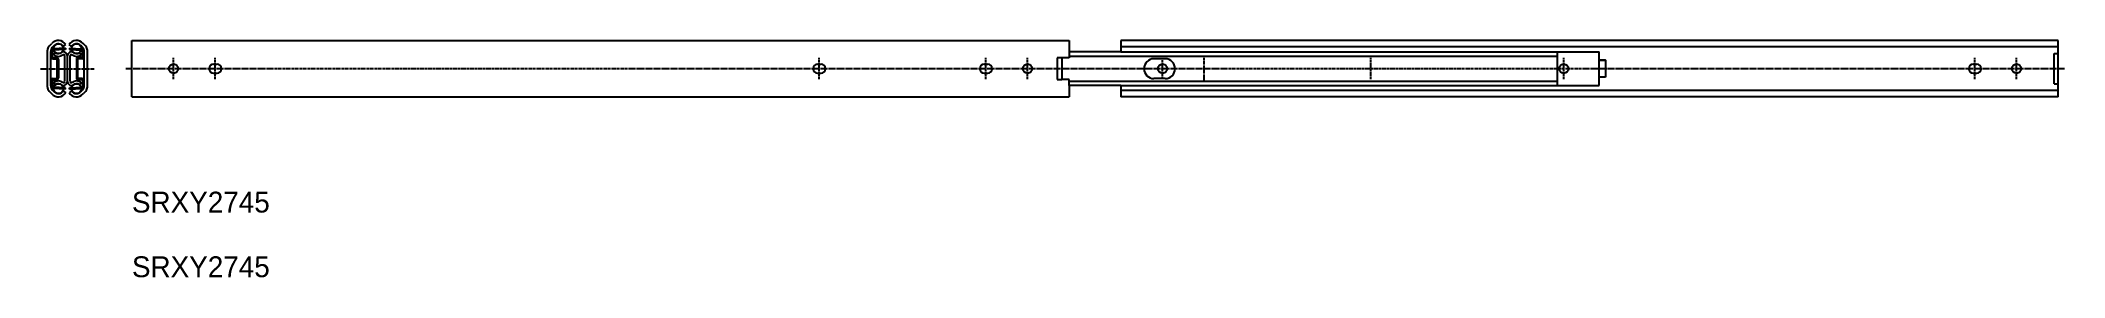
# Model space of a CAD drawing. Extents: x -34 to 938, y 10 to 124.
import ezdxf

# ---------------------------------------------------------------- set-up
doc = ezdxf.new("R2010")
doc.units = 0
doc.linetypes.add('CENTER', pattern=[2, 1.25, -0.25, 0.25, -0.25])
doc.layers.get('0').update_dxf_attribs({"linetype": 'CONTINUOUS'})
doc.layers.add('CENTER', color=1, linetype='CENTER')

msp = doc.modelspace()

# ---------------------------------------------------------------- linework, layer by layer
at = {"color": 7, "linetype": 'CONTINUOUS'}
for p, q in [((-30.51, 101.15), (-30.51, 118.85)), ((-29.76, 120.75), (-28.49, 122.12)), ((-28.98, 101.75), (-28.98, 118.25)), ((-28.78, 115.65), (-28.78, 118.56)), ((-28.24, 120.15), (-27.38, 121.08)), ((-28.18, 115.65), (-28.18, 118.56)), ((-21.88, 119.78), (-27.93, 119.46)), ((-21.88, 119.18), (-27.9, 118.86)), ((-27.72, 116.79), (-26.74, 117.64)), ((-22.95, 120.65), (-21.71, 121.54)), ((-21.88, 119.78), (-21.88, 119.18)), ((-18.97, 120.65), (-20.21, 121.54)), ((-20.03, 119.78), (-13.98, 119.46)), ((-20.03, 119.78), (-20.03, 119.18)), ((-20.03, 119.18), (-14.01, 118.86)), ((-14.19, 116.79), (-15.17, 117.64)), ((-13.67, 120.15), (-14.53, 121.08)), ((-13.73, 115.65), (-13.73, 118.56)), ((-12.15, 120.75), (-13.42, 122.12)), ((-13.13, 115.65), (-13.13, 118.56)), ((-12.93, 101.75), (-12.93, 118.25)), ((-11.41, 101.15), (-11.41, 118.85)), ((10, 123.5), (460, 123.5)), ((10, 96.5), (10, 123.5)), ((460, 123.5), (460, 118)), ((484.8, 118), (460, 118)), ((460, 118), (460, 115.25)), ((934.8, 123.5), (484.8, 123.5)), ((484.8, 123.5), (484.8, 118)), ((934.8, 120.5), (484.8, 120.5)), ((484.8, 118), (714.4, 118)), ((694.4, 102), (694.4, 118)), ((714.4, 102), (714.4, 118)), ((932.8, 117.3), (934.8, 117.3)), ((932.8, 102.7), (932.8, 117.3)), ((934.8, 96.5), (934.8, 123.5)), ((-27.88, 115.35), (-26.18, 115.35)), ((-27.88, 114.75), (-26.18, 114.75)), ((-25.88, 105.55), (-25.88, 114.45)), ((-25.28, 114.45), (-25.28, 105.55)), ((-22.28, 103.93), (-22.28, 116.08)), ((-21.01, 103.91), (-21.01, 116.09)), ((-21.01, 103.91), (-21.01, 116.09)), ((-19.64, 103.93), (-19.64, 116.08)), ((-16.63, 114.45), (-16.63, 105.55)), ((-16.03, 105.55), (-16.03, 114.45)), ((-14.03, 115.35), (-15.73, 115.35)), ((-14.03, 114.75), (-15.73, 114.75)), ((49.1, 112.1), (50.9, 112.1)), ((49.1, 107.9), (50.9, 107.9)), ((339.1, 112.1), (340.9, 112.1)), ((339.1, 107.9), (340.9, 107.9)), ((419.1, 112.1), (420.9, 112.1)), ((419.1, 107.9), (420.9, 107.9)), ((454.2, 115.25), (454.2, 104.75)), ((456.37, 115.25), (454.2, 115.25)), ((456.37, 115.25), (456.37, 104.75)), ((460, 115.25), (456.37, 115.25)), ((460, 116), (694.4, 116)), ((506.05, 114.75), (500.65, 114.75)), ((717.4, 114), (714.4, 114)), ((717.4, 114), (717.4, 106)), ((893.9, 112.1), (895.7, 112.1)), ((893.9, 107.9), (895.7, 107.9)), ((-29.76, 99.25), (-28.49, 97.88)), ((-28.78, 104.35), (-28.78, 101.44)), ((-28.24, 99.85), (-27.38, 98.92)), ((-28.18, 104.35), (-28.18, 101.44)), ((-21.88, 100.22), (-27.93, 100.54)), ((-21.88, 100.82), (-27.9, 101.14)), ((-27.88, 105.25), (-26.18, 105.25)), ((-27.88, 104.65), (-26.18, 104.65)), ((-27.72, 103.21), (-26.74, 102.36)), ((-22.95, 99.35), (-21.71, 98.46)), ((-21.88, 100.22), (-21.88, 100.82)), ((-18.97, 99.35), (-20.21, 98.46)), ((-20.03, 100.82), (-14.01, 101.14)), ((-20.03, 100.22), (-20.03, 100.82)), ((-20.03, 100.22), (-13.98, 100.54)), ((-14.03, 105.25), (-15.73, 105.25)), ((-14.03, 104.65), (-15.73, 104.65)), ((-14.19, 103.21), (-15.17, 102.36)), ((-13.67, 99.85), (-14.53, 98.92)), ((-13.73, 104.35), (-13.73, 101.44)), ((-12.15, 99.25), (-13.42, 97.88)), ((-13.13, 104.35), (-13.13, 101.44)), ((454.2, 104.75), (456.37, 104.75)), ((460, 104.75), (456.37, 104.75)), ((460, 102), (460, 104.75)), ((460, 104), (694.4, 104)), ((460, 102), (460, 96.5)), ((484.8, 102), (460, 102)), ((484.8, 102), (714.4, 102)), ((484.8, 102), (484.8, 96.5)), ((934.8, 99.5), (484.8, 99.5)), ((506.05, 105.25), (500.65, 105.25)), ((717.4, 106), (714.4, 106)), ((932.8, 102.7), (934.8, 102.7)), ((10, 96.5), (460, 96.5)), ((934.8, 96.5), (484.8, 96.5))]:
    msp.add_line(p, q, dxfattribs=at)
msp.add_lwpolyline([(717.4, 106), (714.4, 106), (714.4, 114), (717.4, 114)], close=True, dxfattribs=at)
for centre, radius in [((-25.28, 119.6), 2.38), ((-16.63, 119.6), 2.38), ((30, 110), 2.25), ((440, 110), 2.25), ((504.8, 110), 2.25), ((697.4, 110), 2.25), ((914.8, 110), 2.25), ((-25.28, 100.4), 2.38), ((-16.63, 100.4), 2.38)]:
    msp.add_circle(centre, radius, dxfattribs=at)
for centre, radius, start, end in [((-27.72, 118.85), 2.79, 137.2013, 180), ((-26.19, 118.25), 2.79, 137.19915, 180.00427), ((-27.88, 118.56), 0.9, 93, 180), ((-25.33, 119.18), 4.32, 33.0722, 137.1989), ((-27.88, 118.56), 0.3, 93, 180), ((-25.33, 119.59), 3.68, 229.50137, 310.9227), ((-25.33, 119.18), 2.8, 31.64993, 137.2017), ((-25.33, 119.59), 2.41, 233.9299, 319.4977), ((-23.01, 116.09), 2, 0, 104.10685), ((-23.01, 116.09), 0.73, 359.97515, 82.87467), ((-18.91, 116.08), 2, 75.88953, 180), ((-16.59, 119.18), 4.32, 42.8011, 146.92873), ((-18.91, 116.08), 0.73, 97.1218, 179.9999), ((-16.59, 119.59), 3.68, 229.0773, 310.49912), ((-16.59, 119.18), 2.8, 42.7983, 148.3515), ((-16.59, 119.59), 2.41, 220.50522, 306.07111), ((-14.03, 118.56), 0.3, 0, 86.99996), ((-14.03, 118.56), 0.9, 0, 86.99999), ((-15.72, 118.25), 2.79, 359.99854, 42.79937), ((-14.2, 118.85), 2.79, 0.00287, 42.79726), ((-27.88, 115.65), 0.9, 180, 270), ((-27.88, 115.65), 0.3, 180, 270), ((-26.18, 114.45), 0.9, 0, 90), ((-26.18, 114.45), 0.3, 0, 90), ((-15.73, 114.45), 0.9, 90, 180), ((-15.73, 114.45), 0.3, 90, 180), ((-14.03, 115.65), 0.3, 270, 0), ((-14.03, 115.65), 0.9, 270, 0), ((49.1, 110), 2.1, 90, 270), ((50.9, 110), 2.1, 270, 90), ((339.1, 110), 2.1, 90, 270), ((340.9, 110), 2.1, 270, 90), ((419.1, 110), 2.1, 90, 270), ((420.9, 110), 2.1, 270, 90), ((500.65, 110), 4.75, 90, 270), ((506.05, 110), 4.75, 270, 90), ((893.9, 110), 2.1, 90, 270), ((895.7, 110), 2.1, 270, 90), ((-27.72, 101.15), 2.79, 180, 222.8003), ((-26.19, 101.75), 2.79, 180, 222.8005), ((-27.88, 104.35), 0.9, 90, 180), ((-27.88, 101.44), 0.9, 180, 267), ((-25.33, 100.82), 4.32, 222.8007, 326.92773), ((-27.88, 104.35), 0.3, 90, 180), ((-27.88, 101.44), 0.3, 180, 267), ((-25.33, 100.41), 3.68, 49.0783, 130.49674), ((-25.33, 100.82), 2.8, 222.7997, 328.3498), ((-25.33, 100.41), 2.41, 40.5045, 126.0686), ((-26.18, 105.55), 0.9, 270, 0), ((-26.18, 105.55), 0.3, 270, 0), ((-23.01, 103.91), 2, 255.89009, 0), ((-23.01, 103.91), 0.73, 277.12329, 0.94838), ((-18.91, 103.91), 2, 180, 284.10991), ((-16.59, 100.82), 4.32, 213.07227, 317.1993), ((-18.91, 103.91), 0.73, 179.05162, 262.87671), ((-16.59, 100.41), 3.68, 49.50326, 130.9217), ((-16.59, 100.82), 2.8, 211.6502, 317.2003), ((-16.59, 100.41), 2.41, 53.9314, 139.4955), ((-15.73, 105.55), 0.9, 180, 270), ((-15.73, 105.55), 0.3, 180, 270), ((-14.03, 104.35), 0.9, 0, 90), ((-14.03, 104.35), 0.3, 0, 90), ((-14.03, 101.44), 0.3, 273.00004, 0), ((-14.03, 101.44), 0.9, 273.00001, 0), ((-15.72, 101.75), 2.79, 317.1995, 0), ((-14.2, 101.15), 2.79, 317.1997, 0)]:
    msp.add_arc(centre, radius, start, end, dxfattribs=at)
at = {"layer": 'CENTER', "color": 1, "linetype": 'CENTER'}
for p, q in [((-33.91, 110), (-8, 110)), ((937.8, 110), (7, 110)), ((30, 104.9), (30, 115.25)), ((50, 104.9), (50, 115.25)), ((340, 104.9), (340, 115.25)), ((420, 104.9), (420, 115.25)), ((440, 104.9), (440, 115.25)), ((504.8, 104.9), (504.8, 115.25)), ((524.8, 104), (524.8, 116)), ((604.8, 104.9), (604.8, 115.25)), ((697.4, 104.9), (697.4, 115.25)), ((894.8, 104.9), (894.8, 115.25)), ((914.8, 104.9), (914.8, 115.25))]:
    msp.add_line(p, q, dxfattribs=at)

# ---------------------------------------------------------------- texts
at = {"color": 7, "linetype": 'CONTINUOUS'}
for p in [(10, 41), (10, 10)]:
    msp.add_text('SRXY2745', height=10, dxfattribs=at).set_placement(p)

doc.saveas('drawing.dxf')
